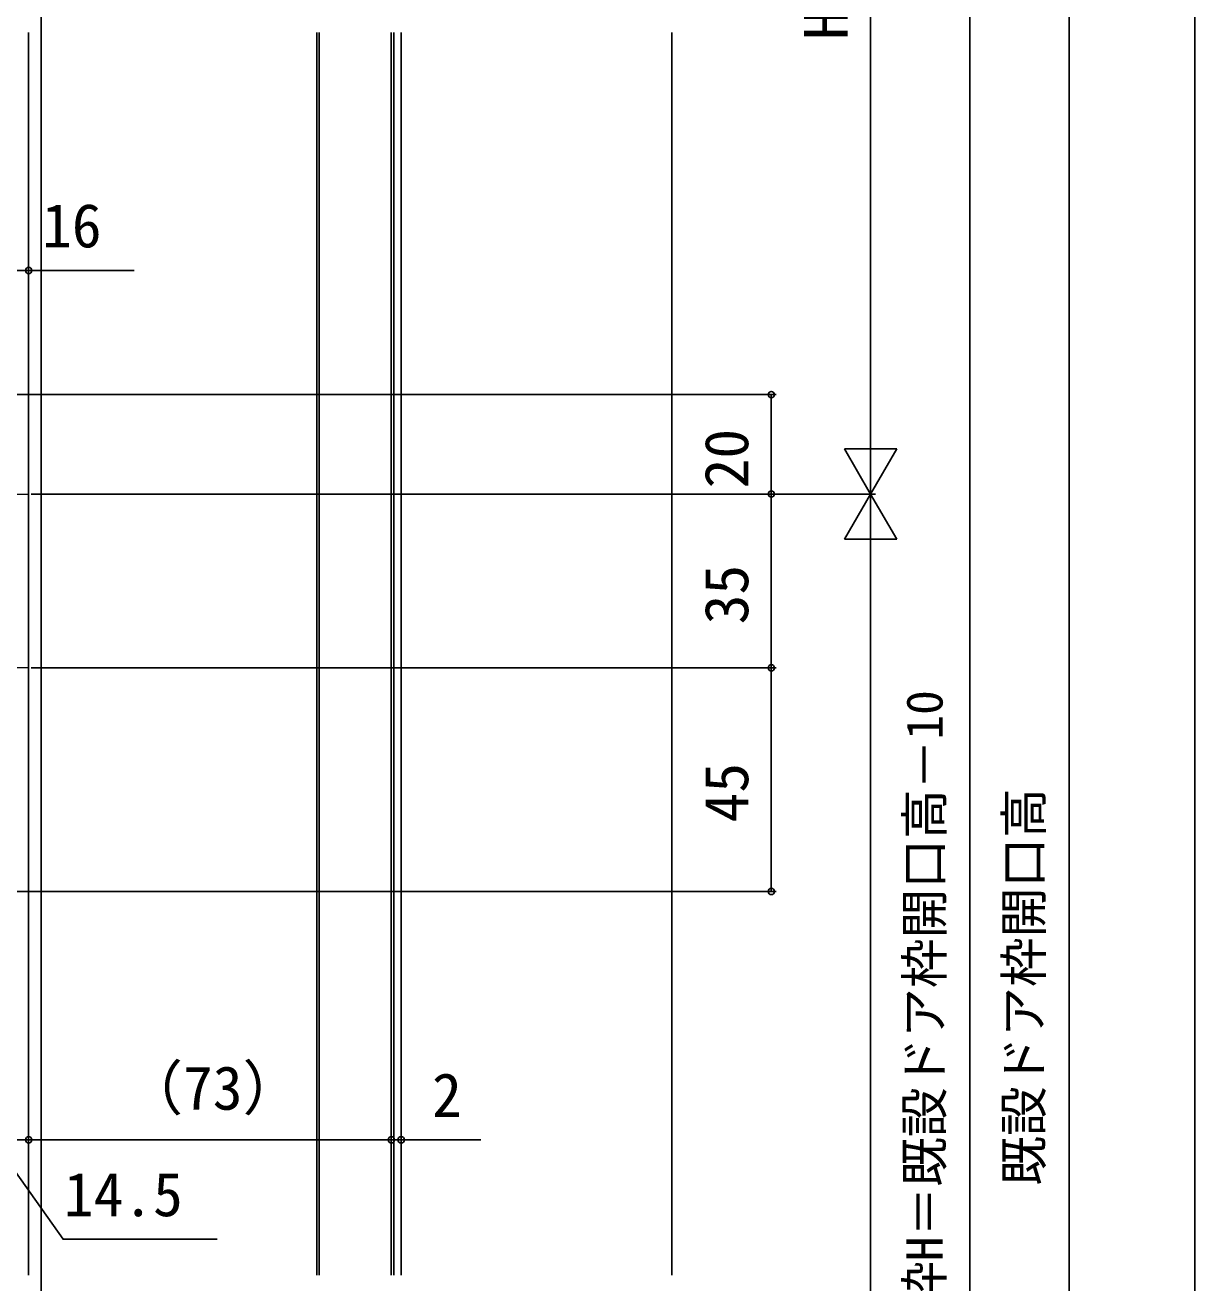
# Model space of a CAD drawing. Units: millimetres, scale not verified. Extents: x -525 to 525, y -783 to 779.
# Drawn here: x 289.5 to 525, y -9.5 to 243.7 of the extents above; entities that cross this region are included whole.
import ezdxf
from ezdxf.enums import TextEntityAlignment as Align

# ---------------------------------------------------------------- set-up
doc = ezdxf.new("R2010")
doc.units = ezdxf.units.MM
doc.header["$LTSCALE"] = 4
doc.layers.add('0-2_YKK_11', color=211, linetype='Continuous', lineweight=18)
for name, color, linetype in [('0-4_YKK_12', 2, 'Continuous'), ('0-6_YKK_D', 6, 'Continuous'), ('0-7_YKK_ZWAK', 7, 'Continuous'), ('0-8_YSS_K', 3, 'Continuous')]:
    doc.layers.add(name, color=color, linetype=linetype)
doc.styles.add('ＭＳ ゴシック', font='')
doc.styles.get('ＭＳ ゴシック').set_extended_font_data('MS Gothic')

msp = doc.modelspace()

# ---------------------------------------------------------------- linework, layer by layer
at = {"layer": '0-2_YKK_11', "color": 7}
msp.add_lwpolyline([(274.925, 149.323), (290.225, 149.323), (290.225, 114.323), (272.925, 114.323)], dxfattribs=at)
at = {"layer": '0-4_YKK_12'}
for p, q in [((292.725, 525.688), (292.725, -306.451)), ((290.225, 242.194), (290.225, 83.354)), ((348.225, -7.904), (348.225, 242.194)), ((348.72, -7.904), (348.724, 242.194)), ((363.22, -7.904), (363.224, 242.194)), ((363.721, 242.194), (363.721, -7.904)), ((365.221, -7.904), (365.221, 242.194)), ((290.225, -7.904), (290.225, 83.354))]:
    msp.add_line(p, q, dxfattribs=at)
at = {"layer": '0-6_YKK_D'}
for p, q in [((499.725, 354.826), (499.725, -224.174)), ((459.725, 344.825), (459.725, 159.823)), ((479.725, 344.825), (479.725, -224.185)), ((274.725, 169.323), (440.725, 169.323)), ((439.725, 169.323), (439.725, 149.323)), ((459.725, 149.323), (459.725, 167.51)), ((459.725, 149.323), (454.475, 158.417)), ((464.975, 158.417), (454.475, 158.417)), ((459.725, 149.323), (464.975, 158.417)), ((290.725, 149.323), (460.725, 149.323)), ((290.725, 149.323), (460.725, 149.323)), ((290.725, 149.323), (440.725, 149.323)), ((290.725, 149.323), (440.725, 149.323)), ((439.725, 114.323), (439.725, 149.323)), ((459.725, 149.323), (454.475, 140.23)), ((459.725, 149.323), (464.975, 140.23)), ((459.725, 149.323), (459.725, 131.137)), ((454.475, 140.23), (464.975, 140.23)), ((459.725, 138.823), (459.725, -224.174)), ((290.725, 114.323), (440.725, 114.323)), ((290.725, 114.323), (440.725, 114.323)), ((439.725, 69.323), (439.725, 114.323)), ((276.425, 69.323), (440.725, 69.323)), ((275.725, 19.323), (290.225, 19.323)), ((363.221, 19.323), (365.221, 19.323)), ((365.221, 19.323), (381.276, 19.323))]:
    msp.add_line(p, q, dxfattribs=at)
for points in [[(274.225, 194.323), (290.224, 194.323), (311.433, 194.323)], [(282.975, 19.323), (297.162, -0.677), (328.162, -0.677)], [(290.225, 19.323), (363.221, 19.323), (360.671, 19.323)]]:
    msp.add_lwpolyline(points, dxfattribs=at)
for centre in [(290.224, 194.323), (439.725, 169.323), (439.725, 149.323), (439.725, 149.323), (439.725, 114.323), (439.725, 114.323), (439.725, 69.323), (290.225, 19.323), (290.225, 19.323), (363.221, 19.323), (363.221, 19.323), (365.221, 19.323)]:
    msp.add_circle(centre, 0.637, dxfattribs=at)
at = {"layer": '0-7_YKK_ZWAK'}
msp.add_lwpolyline([(-525, -782.7), (525, -782.7), (525, 747.3)], dxfattribs=at)
at = {"layer": '0-8_YSS_K'}
msp.add_line((419.725, 242.194), (419.725, -7.904), dxfattribs=at)

# ---------------------------------------------------------------- texts
at = {"layer": '0-6_YKK_D', "style": 'ＭＳ ゴシック'}
for s, height, p in [('HR', 8.798, (457.725, 240.768)), ('20', 8.798, (437.725, 150.46)), ('35', 8.798, (437.725, 123.096)), ('新設ドア枠H＝既設ドア枠開口高－10', 7.331, (476.418, -55.106)), ('45', 8.798, (437.725, 83.232)), ('既設ドア枠開口高', 7.331, (496.418, 10.099))]:
    msp.add_text(s, height=height, rotation=90, dxfattribs=at).set_placement(p, align=Align.BOTTOM_LEFT)
for s, p in [('16', (292.933, 196.323)), ('（73）', (309.303, 22.755)), ('2', (371.435, 21.323)), ('14.5', (297.321, 1.323))]:
    msp.add_text(s, height=8.798, dxfattribs=at).set_placement(p, align=Align.BOTTOM_LEFT)

doc.saveas('drawing.dxf')
